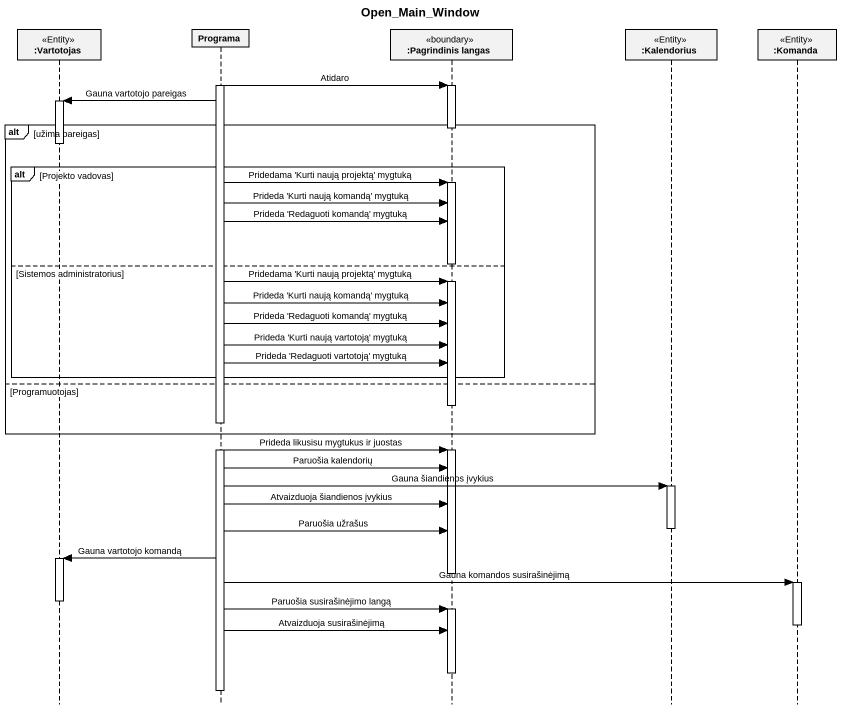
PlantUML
@startuml
title Open_Main_Window
hide footbox
participant ":Vartotojas" as Vartotojas <<Entity>>
participant Programa
participant ":Pagrindinis langas" as Pagrindinis_langas <<boundary>>
participant ":Kalendorius" as Kalendorius <<Entity>>
participant ":Komanda" as Komanda <<Entity>>

activate Programa
Programa -> Pagrindinis_langas : Atidaro
activate Pagrindinis_langas
Programa -> Vartotojas : Gauna vartotojo pareigas
activate Vartotojas
alt užima pareigas
  deactivate Pagrindinis_langas
  deactivate Vartotojas
  alt Projekto vadovas
    Programa -> Pagrindinis_langas : Pridedama 'Kurti naują projektą' mygtuką
    activate Pagrindinis_langas
    Programa -> Pagrindinis_langas : Prideda 'Kurti naują komandą' mygtuką
    Programa -> Pagrindinis_langas : Prideda 'Redaguoti komandą' mygtuką
    deactivate Pagrindinis_langas
  else Sistemos administratorius
    Programa -> Pagrindinis_langas : Pridedama 'Kurti naują projektą' mygtuką
    activate Pagrindinis_langas
    Programa -> Pagrindinis_langas : Prideda 'Kurti naują komandą' mygtuką
    Programa -> Pagrindinis_langas : Prideda 'Redaguoti komandą' mygtuką
    Programa -> Pagrindinis_langas : Prideda 'Kurti naują vartotoją' mygtuką
    Programa -> Pagrindinis_langas : Prideda 'Redaguoti vartotoją' mygtuką
  end
else Programuotojas
  deactivate Pagrindinis_langas
end
Programa -> Pagrindinis_langas : Prideda likusisu mygtukus ir juostas
activate Pagrindinis_langas
Programa -> Pagrindinis_langas : Paruošia kalendorių
Programa -> Kalendorius : Gauna šiandienos įvykius
activate Kalendorius
Programa -> Pagrindinis_langas : Atvaizduoja šiandienos įvykius
deactivate Kalendorius
Programa -> Pagrindinis_langas : Paruošia užrašus
Programa -> Vartotojas : Gauna vartotojo komandą
activate Vartotojas
deactivate Pagrindinis_langas
Programa -> Komanda : Gauna komandos susirašinėjimą
activate Komanda
deactivate Vartotojas
Programa -> Pagrindinis_langas : Paruošia susirašinėjimo langą
activate Pagrindinis_langas
deactivate Komanda
Programa -> Pagrindinis_langas : Atvaizduoja susirašinėjimą
deactivate Pagrindinis_langas
deactivate Programa
@enduml
